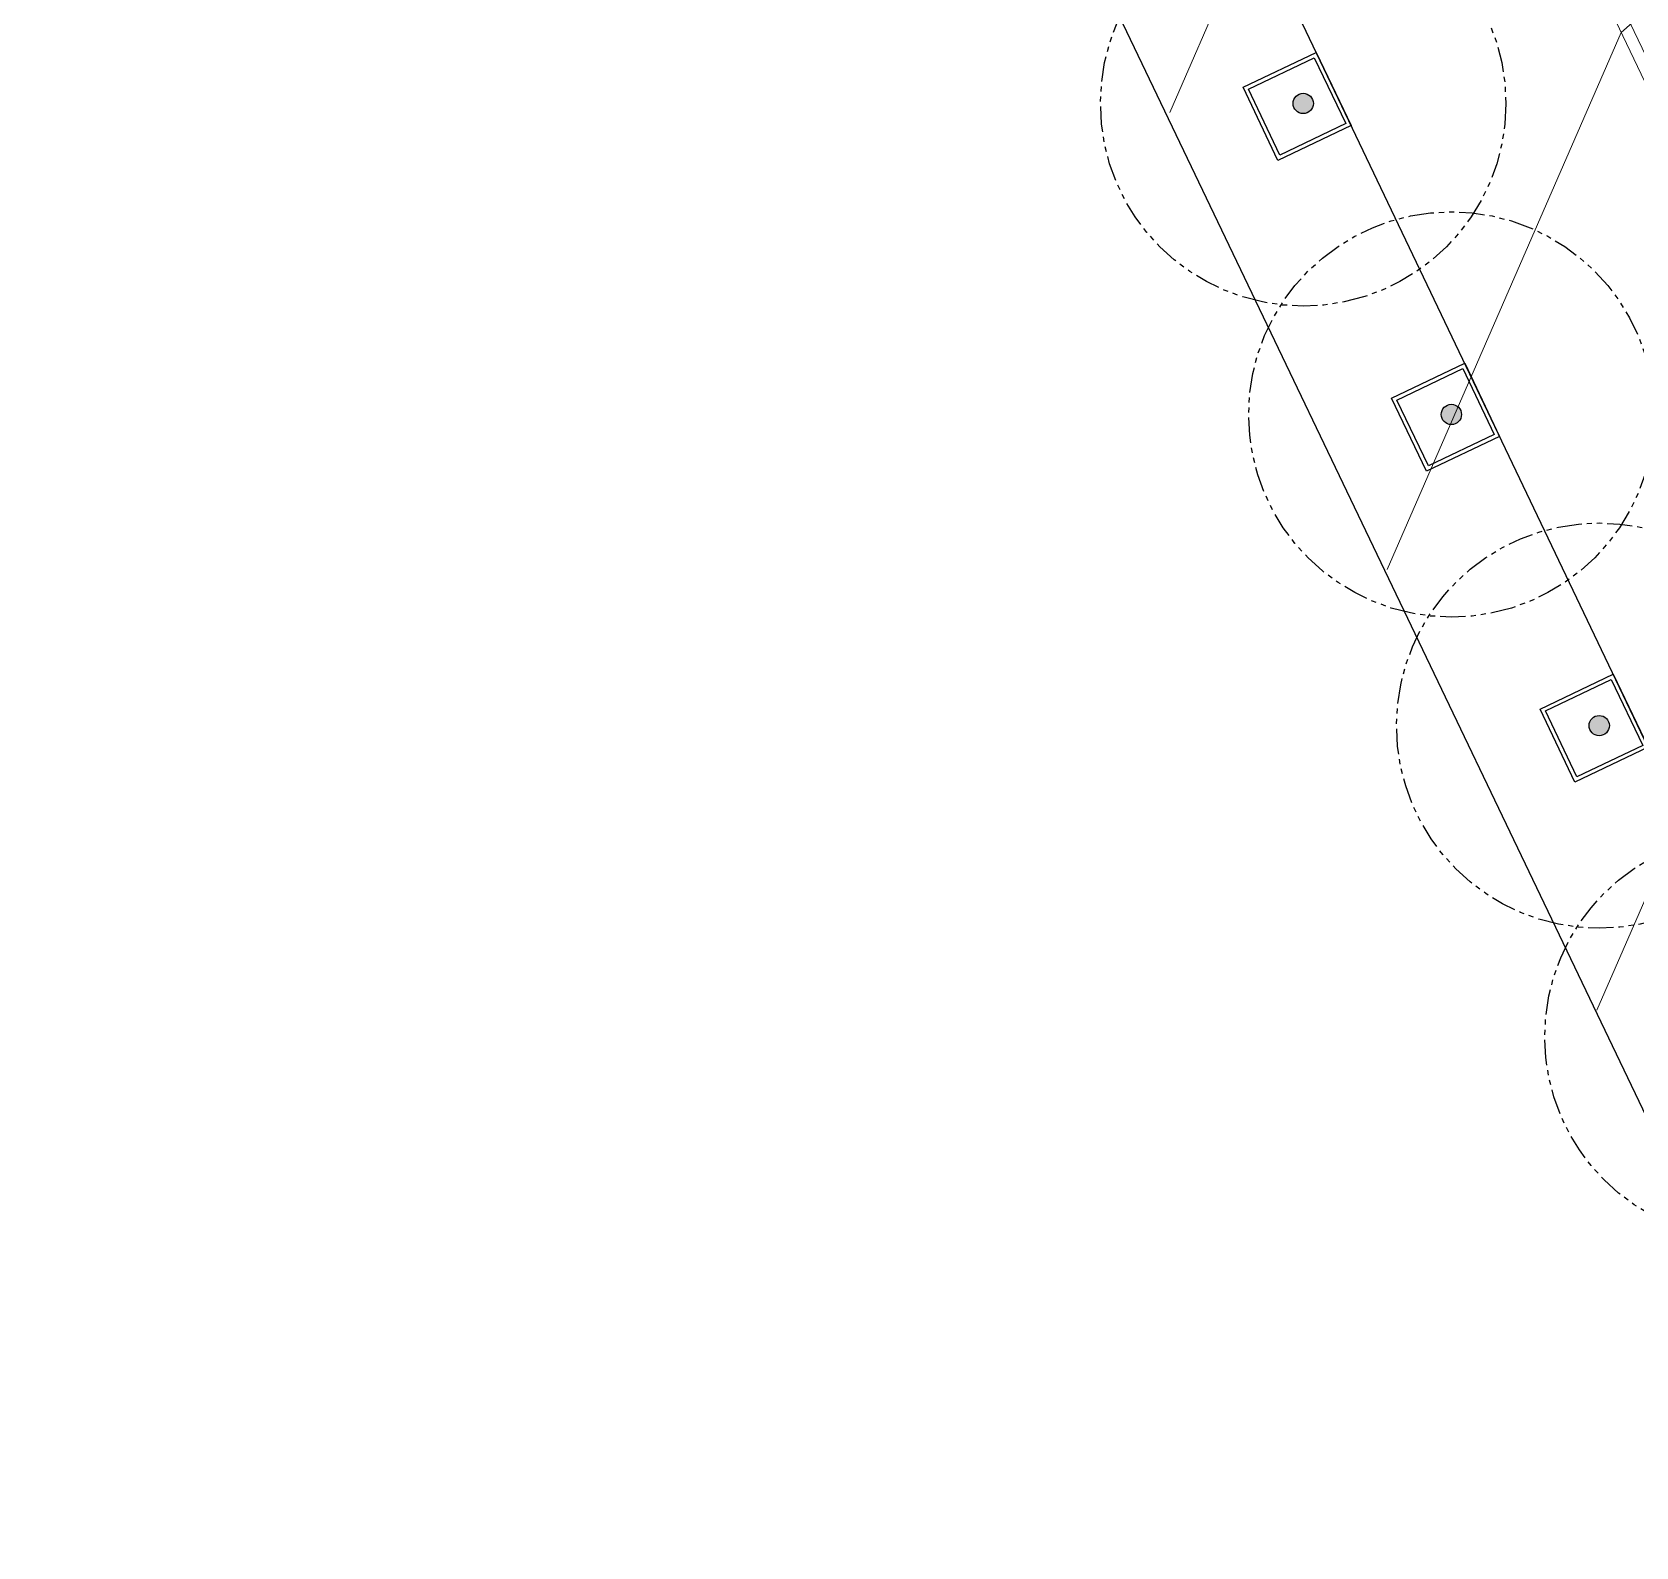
# Model space of a CAD drawing. Header units: metres. Extents: x 678805 to 1359287, y 2747329 to 5497370.
# Drawn here: x 679581.79 to 679621.36, y 2748585.03 to 2748622.41 of the extents above; entities that cross this region are included whole.
import ezdxf
from ezdxf.enums import TextEntityAlignment as Align

# ---------------------------------------------------------------- set-up
doc = ezdxf.new("R2010")
doc.units = ezdxf.units.M
for name, pattern in [('XREF_MON_EIT SUPPORT$0$HIDDEN', [0.375, 0.25, -0.125]), ('XREF_MON_EIT SUPPORT$0$LIM ACERAS$0$PHANTOM2', [1.25, 0.625, -0.125, 0.125, -0.125, 0.125, -0.125]), ('XREF_MON_GENERAL_LAYOUT$0$ACAD_ISO03W100', [30, 12, -18])]:
    doc.linetypes.add(name, pattern=pattern)
for name, color, linetype in [('00_XREF_TWQ_URBAN CONTEXT', 7, 'Continuous'), ('XREF_MON_EIT SUPPORT$0$02-L-Material Change', 253, 'Continuous'), ('XREF_MON_EIT SUPPORT$0$L-Límite Acera', 9, 'Continuous'), ('XREF_MON_EIT SUPPORT$0$SL_TREE_CANOPY_', 254, 'XREF_MON_EIT SUPPORT$0$HIDDEN'), ('XREF_MON_EIT SUPPORT$0$SL_TREE_TRUNK_', 254, 'Continuous'), ('XREF_MON_EIT SUPPORT$0$SL_Trees_out_of_scope_', 254, 'Continuous'), ('XREF_MON_GENERAL_LAYOUT$0$00_Sorround Parcels', 252, 'XREF_MON_GENERAL_LAYOUT$0$ACAD_ISO03W100'), ('XREF_MON_URBAN CONTEXT$0$Parcel', 7, 'Continuous'), ('XREF_MON_URBAN CONTEXT$0$XREF_MON_EIT SUPPORT', 7, 'Continuous')]:
    doc.layers.add(name, color=color, linetype=linetype)
doc.layers.add('02-L-Waterfeatures 01', color=7, linetype='Continuous', true_color=0x4da6ff)
for name, color, linetype, lineweight in [('XREF_MON_GENERAL_LAYOUT$0$02-L-Level Curves 0.25-0.75m', 33, 'Continuous', 5), ('XREF_MON_GENERAL_LAYOUT$0$02-L-Level Curves 1m', 37, 'Continuous', 5), ('XREF_MON_GENERAL_LAYOUT$0$02-L-Material Change', 251, 'Continuous', 5)]:
    doc.layers.add(name, color=color, linetype=linetype, lineweight=lineweight)
doc.styles.add('XREF_MON_GENERAL_LAYOUT$0$Standard', font='arial.ttf')

# ---------------------------------------------------------------- blocks, each defined once
blk = doc.blocks.new('XREF_MON_EIT SUPPORT$0$ALCORQUE 1.8X1.8 con borde')
at = {"layer": 'XREF_MON_EIT SUPPORT$0$02-L-Material Change', "color": 254}
for points in [[(679587.386, 2748672.469), (679589.192, 2748673.329), (679590.051, 2748671.523), (679588.245, 2748670.663), (679587.386, 2748672.469)], [(679587.519, 2748672.422), (679589.145, 2748673.195), (679589.918, 2748671.57), (679588.293, 2748670.796), (679587.519, 2748672.422)]]:
    blk.add_lwpolyline(points, dxfattribs=at)
blk = doc.blocks.new('XREF_MON_EIT SUPPORT$0$trees_outofboundaries')
at = {"layer": 'XREF_MON_EIT SUPPORT$0$SL_TREE_TRUNK_'}
h = blk.add_hatch(color=256, dxfattribs=at)
h.dxf.hatch_style = 1
edge = h.paths.add_edge_path()
edge.add_arc((0, 0), 0.25, 0, 360)
at = {"layer": 'XREF_MON_EIT SUPPORT$0$SL_TREE_CANOPY_', "linetype": 'XREF_MON_EIT SUPPORT$0$LIM ACERAS$0$PHANTOM2'}
blk.add_circle((0, 0), 5, dxfattribs=at)
at = {"layer": 'XREF_MON_EIT SUPPORT$0$SL_TREE_TRUNK_'}
blk.add_circle((0, 0), 0.25, dxfattribs=at)
blk = doc.blocks.new('XREF_MON_EIT SUPPORT')
at = {"layer": 'XREF_MON_EIT SUPPORT$0$L-Límite Acera'}
blk.add_lwpolyline([(679661.275, 2748521.8), (679593.359, 2748664.016)], dxfattribs=at)
at = {"layer": 'XREF_MON_EIT SUPPORT$0$02-L-Material Change', "color": 254, "rotation": 0.08615458346817939}
for p in [(4158.172, -1070.199), (4161.835, -1077.869), (4165.498, -1085.54)]:
    blk.add_blockref('XREF_MON_EIT SUPPORT$0$ALCORQUE 1.8X1.8 con borde', p, dxfattribs=at)
at = {"layer": 'XREF_MON_EIT SUPPORT$0$SL_Trees_out_of_scope_'}
for p in [(679613.148, 2748620.647), (679616.803, 2748612.973), (679620.451, 2748605.296), (679624.107, 2748597.622)]:
    blk.add_blockref('XREF_MON_EIT SUPPORT$0$trees_outofboundaries', p, dxfattribs=at)
blk = doc.blocks.new('XREF_MON_URBAN CONTEXT')
at = {"layer": 'XREF_MON_URBAN CONTEXT$0$Parcel'}
blk.add_lwpolyline([(679654.853, 2748526.23), (679582.704, 2748491.668), (679521.375, 2748619.741), (679593.524, 2748654.303), (679654.853, 2748526.23)], close=True, dxfattribs=at)
at = {"layer": 'XREF_MON_URBAN CONTEXT$0$XREF_MON_EIT SUPPORT'}
blk.add_blockref('XREF_MON_EIT SUPPORT', (0, 0), dxfattribs=at)
blk = doc.blocks.new('XREF_MON_GENERAL_LAYOUT')
at = {"layer": 'XREF_MON_GENERAL_LAYOUT$0$00_Sorround Parcels', "lineweight": 9, "ltscale": 0.1}
blk.add_lwpolyline([(679521.37, 2748619.739), (679593.52, 2748654.301), (679654.867, 2748526.236), (679582.718, 2748491.674)], close=True, dxfattribs=at)
at = {"layer": 'XREF_MON_GENERAL_LAYOUT$0$02-L-Level Curves 0.25-0.75m', "ltscale": 0.3}
for points in [[(679700.932, 2748603.092), (679676.479, 2748594.482), (679643.537, 2748642.212), (679620.991, 2748622.398)], [(679615.218, 2748609.148), (679620.991, 2748622.398)], [(679620.389, 2748598.277), (679626.177, 2748611.54)]]:
    blk.add_lwpolyline(points, dxfattribs=at)
at = {"layer": 'XREF_MON_GENERAL_LAYOUT$0$02-L-Level Curves 1m', "ltscale": 0.3}
blk.add_lwpolyline([(679609.855, 2748620.421), (679615.615, 2748633.657)], dxfattribs=at)
at = {"layer": 'XREF_MON_GENERAL_LAYOUT$0$02-L-Material Change'}
for p, q in [((679667.595, 2748524.804), (679599.165, 2748668.107)), ((679661.796, 2748520.709), (679592.846, 2748665.09))]:
    blk.add_line(p, q, dxfattribs=at)
at = {"layer": 'XREF_MON_GENERAL_LAYOUT$0$02-L-Material Change', "ltscale": 0.3}
blk.add_line((679667.86, 2748524.952), (679599.52, 2748668.055), dxfattribs=at)
at = {"style": 'XREF_MON_GENERAL_LAYOUT$0$Standard'}
for tag, rotation, p in [('604,00', 330.2643, (679905.77, 2748776.558)), ('603,00', 330.2643, (679901.861, 2748753.477)), ('600,00', 133.826, (679944.597, 2748745.153)), ('602,00', 330.2643, (679883.319, 2748738.727)), ('601,00', 117.8906, (679920.972, 2748732.87)), ('601,00', 330.2643, (679864.777, 2748723.976)), ('600,00', 40.8833, (679777.405, 2748705.444, 1.17)), ('602,00', 330.2643, (679941.275, 2748705.483)), ('601,00', 40.8833, (679701.798, 2748703.889, 1.17)), ('598,00', 62.091, (679810.267, 2748702.619)), ('600,00', 330.2643, (679877.781, 2748691.131)), ('600,00', 19.5511, (679920.444, 2748685.496)), ('601,00', 330.2643, (679934.813, 2748683.804)), ('599,00', 330.2643, (679854.567, 2748679.061)), ('600,00', 88.3928, (679743.913, 2748675.572)), ('599,00', 20.6086, (679924.26, 2748675.216)), ('601,00', 88.3928, (679728.035, 2748671.318, -2)), ('602,00', 88.3928, (679711.826, 2748665.966, -1)), ('603,00', 88.3928, (679695.615, 2748660.611)), ('599,00', 40.8833, (679788.807, 2748655.829, 1.17)), ('601,00', 40.8833, (679627.612, 2748644.603, 1.17)), ('603,00', 41.7058, (679702.499, 2748628.484, 1.17)), ('600,00', 40.8833, (679645.925, 2748597.926, 1.17)), ('599,00', 34.2277, (679673.574, 2748555.136, 5.34))]:
    blk.add_attdef(tag, text='', height=1, rotation=rotation, dxfattribs=at).set_placement(p, align=Align.MIDDLE)
at = {"ltscale": 0.3, "style": 'XREF_MON_GENERAL_LAYOUT$0$Standard'}
for tag, rotation, p in [('603,50', 330.2643, (679911.501, 2748760.57)), ('602,50', 330.2643, (679892.865, 2748745.846)), ('600,50', 133.826, (679933.048, 2748738.729)), ('601,50', 330.2643, (679873.581, 2748731.671)), ('601,50', 101.2857, (679909.522, 2748726.945)), ('602,50', 330.2643, (679948.625, 2748713.86)), ('600,50', 39.606, (679743.243, 2748706.971)), ('600,50', 330.2643, (679880.266, 2748702.726)), ('600,50', 17.3537, (679917.615, 2748690.554)), ('599,50', 330.2643, (679867.197, 2748684.716)), ('599,50', 18.8944, (679921.71, 2748680.578)), ('599,50', 39.606, (679778.991, 2748677.241)), ('600,50', 88.3928, (679735.925, 2748673.586)), ('601,50', 88.3928, (679719.906, 2748668.581)), ('602,50', 88.3928, (679703.474, 2748663.452)), ('598,50', 330.2643, (679861.765, 2748662.397)), ('601,50', 39.606, (679610.513, 2748662.061)), ('600,00', 41.7058, (679752.308, 2748637.685)), ('601,00', 41.7058, (679736.044, 2748634.538)), ('599,00', 35.0835, (679763.043, 2748634.415, 1.17)), ('602,00', 41.7058, (679720.174, 2748633.096, 1.17)), ('600,00', 35.0835, (679747.063, 2748629.903, 1.17)), ('601,00', 35.0835, (679731.246, 2748625.239, 1.17)), ('600,50', 39.606, (679636.92, 2748621.339)), ('602,00', 35.0835, (679715.4, 2748620.639, 1.17)), ('599,50', 28.7604, (679659.482, 2748574.323))]:
    blk.add_attdef(tag, text='', height=1, rotation=rotation, dxfattribs=at).set_placement(p, align=Align.MIDDLE)

msp = doc.modelspace()

# ---------------------------------------------------------------- block references
at = {"layer": '00_XREF_TWQ_URBAN CONTEXT'}
msp.add_blockref('XREF_MON_URBAN CONTEXT', (0, 0), dxfattribs=at)
at = {"layer": '02-L-Waterfeatures 01', "color": 18, "true_color": 0x000000}
msp.add_blockref('XREF_MON_GENERAL_LAYOUT', (0, 0), dxfattribs=at)

doc.saveas('drawing.dxf')
